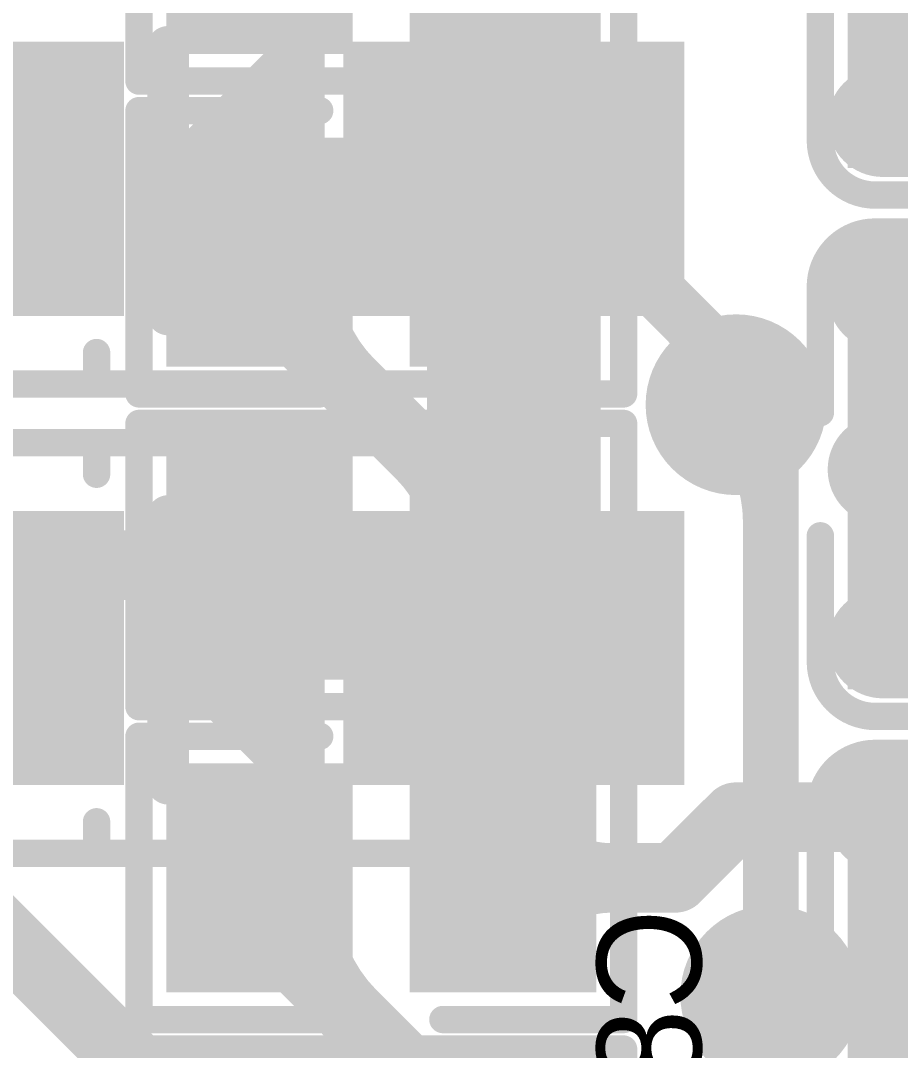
# Model space of a CAD drawing. Header units: millimetres. Extents: x 3.32 to 12.49, y 5.66 to 10.73.
# Drawn here: x 4.3763 to 4.6293, y 7.6129 to 7.9092 of the extents above; entities that cross this region are included whole.
import ezdxf

# ---------------------------------------------------------------- set-up
doc = ezdxf.new("R2010")
doc.units = ezdxf.units.MM
doc.header["$MEASUREMENT"] = 0
for name, color, linetype in [('BottomLayer', 5, 'Continuous'), ('BottomOverlay', 54, 'Continuous'), ('BottomPaste', 16, 'Continuous'), ('BottomSolder', 6, 'Continuous'), ('InternalPlane1', 76, 'Continuous'), ('InternalPlane2', 16, 'Continuous'), ('MultiLayer', 9, 'Continuous'), ('TopLayer', 1, 'Continuous'), ('TopOverlay', 2, 'Continuous'), ('TopPaste', 8, 'Continuous'), ('TopSolder', 216, 'Continuous'), ('ViaHoleLayer', 16, 'Continuous')]:
    doc.layers.add(name, color=color, linetype=linetype)

# ---------------------------------------------------------------- blocks, each defined once
blk = doc.blocks.new('SOIC_16_150____158')
at = {"layer": 'TopLayer', "const_width": 0.02362}
for points in [[(-0.075, -0.12598), (-0.075, -0.07874)], [(-0.025, -0.12598), (-0.025, -0.07874)], [(0.025, -0.12598), (0.025, -0.07874)], [(0.075, -0.12598), (0.075, -0.07874)], [(0.125, -0.12598), (0.125, -0.07874)], [(0.175, -0.12598), (0.175, -0.07874)]]:
    blk.add_lwpolyline(points, dxfattribs=at)
at = {"layer": 'TopLayer', "const_width": 0.01181}
for points in [[(-0.08091, -0.12598, 1), (-0.06909, -0.12598, 1)], [(-0.03091, -0.12598, 1), (-0.01909, -0.12598, 1)], [(0.01909, -0.12598, 1), (0.03091, -0.12598, 1)], [(0.06909, -0.12598, 1), (0.08091, -0.12598, 1)], [(0.11909, -0.12598, 1), (0.13091, -0.12598, 1)], [(0.16909, -0.12598, 1), (0.18091, -0.12598, 1)]]:
    blk.add_lwpolyline(points, format="xyb", close=True, dxfattribs=at)
at = {"layer": 'TopPaste', "const_width": 0.02362}
for points in [[(-0.075, -0.12598), (-0.075, -0.07874)], [(-0.025, -0.12598), (-0.025, -0.07874)], [(0.025, -0.12598), (0.025, -0.07874)], [(0.075, -0.12598), (0.075, -0.07874)], [(0.125, -0.12598), (0.125, -0.07874)], [(0.175, -0.12598), (0.175, -0.07874)]]:
    blk.add_lwpolyline(points, dxfattribs=at)
at = {"layer": 'TopPaste', "const_width": 0.01181}
for points in [[(-0.08091, -0.12598, 1), (-0.06909, -0.12598, 1)], [(-0.03091, -0.12598, 1), (-0.01909, -0.12598, 1)], [(0.01909, -0.12598, 1), (0.03091, -0.12598, 1)], [(0.06909, -0.12598, 1), (0.08091, -0.12598, 1)], [(0.11909, -0.12598, 1), (0.13091, -0.12598, 1)], [(0.16909, -0.12598, 1), (0.18091, -0.12598, 1)]]:
    blk.add_lwpolyline(points, format="xyb", close=True, dxfattribs=at)
at = {"layer": 'TopSolder', "const_width": 0.03162}
for points in [[(-0.075, -0.12598), (-0.075, -0.07874)], [(-0.025, -0.12598), (-0.025, -0.07874)], [(0.025, -0.12598), (0.025, -0.07874)], [(0.075, -0.12598), (0.075, -0.07874)], [(0.125, -0.12598), (0.125, -0.07874)], [(0.175, -0.12598), (0.175, -0.07874)]]:
    blk.add_lwpolyline(points, dxfattribs=at)
at = {"layer": 'TopSolder', "const_width": 0.01581}
for points in [[(-0.08291, -0.12598, 1), (-0.06709, -0.12598, 1)], [(-0.03291, -0.12598, 1), (-0.01709, -0.12598, 1)], [(0.01709, -0.12598, 1), (0.03291, -0.12598, 1)], [(0.06709, -0.12598, 1), (0.08291, -0.12598, 1)], [(0.11709, -0.12598, 1), (0.13291, -0.12598, 1)], [(0.16709, -0.12598, 1), (0.18291, -0.12598, 1)]]:
    blk.add_lwpolyline(points, format="xyb", close=True, dxfattribs=at)
blk = doc.blocks.new('0805_R_179')
at = {"layer": 'TopLayer'}
for points in [[(-0.05787, -0.02894), (-0.0122, -0.02894), (-0.05787, 0.02894), (-0.0122, 0.02894)], [(0.0122, -0.02894), (0.05787, -0.02894), (0.0122, 0.02894), (0.05787, 0.02894)]]:
    blk.add_solid(points, dxfattribs=at)
at = {"layer": 'TopOverlay', "const_width": 0.00787}
for points in [[(-0.06968, -0.04075), (-0.06968, 0.04075)], [(-0.06968, 0.04075), (-0.01772, 0.04075)], [(0.01772, 0.04075), (0.06968, 0.04075)], [(0.06968, -0.04075), (0.06968, 0.04075)], [(-0.06968, -0.04075), (-0.01772, -0.04075)], [(0.01772, -0.04075), (0.06968, -0.04075)]]:
    blk.add_lwpolyline(points, dxfattribs=at)
at = {"layer": 'TopOverlay', "const_width": 0.00394}
for points in [[(-0.07165, 0.04075, 1), (-0.06772, 0.04075, 1)], [(-0.07165, 0.04075, 1), (-0.06772, 0.04075, 1)], [(-0.01969, 0.04075, 1), (-0.01575, 0.04075, 1)], [(0.01575, 0.04075, 1), (0.01969, 0.04075, 1)], [(0.06772, 0.04075, 1), (0.07165, 0.04075, 1)], [(0.06772, 0.04075, 1), (0.07165, 0.04075, 1)], [(-0.07165, -0.04075, 1), (-0.06772, -0.04075, 1)], [(-0.07165, -0.04075, 1), (-0.06772, -0.04075, 1)], [(-0.01969, -0.04075, 1), (-0.01575, -0.04075, 1)], [(0.01575, -0.04075, 1), (0.01969, -0.04075, 1)], [(0.06772, -0.04075, 1), (0.07165, -0.04075, 1)], [(0.06772, -0.04075, 1), (0.07165, -0.04075, 1)]]:
    blk.add_lwpolyline(points, format="xyb", close=True, dxfattribs=at)
at = {"layer": 'TopPaste'}
for points in [[(-0.05787, -0.02894), (-0.0122, -0.02894), (-0.05787, 0.02894), (-0.0122, 0.02894)], [(0.0122, -0.02894), (0.05787, -0.02894), (0.0122, 0.02894), (0.05787, 0.02894)]]:
    blk.add_solid(points, dxfattribs=at)
at = {"layer": 'TopSolder'}
for points in [[(-0.06187, -0.03294), (-0.0082, -0.03294), (-0.06187, 0.03294), (-0.0082, 0.03294)], [(0.0082, -0.03294), (0.06187, -0.03294), (0.0082, 0.03294), (0.06187, 0.03294)]]:
    blk.add_solid(points, dxfattribs=at)
blk = doc.blocks.new('0805_R_182')
at = {"layer": 'TopLayer'}
for points in [[(-0.05787, -0.02894), (-0.0122, -0.02894), (-0.05787, 0.02894), (-0.0122, 0.02894)], [(0.0122, -0.02894), (0.05787, -0.02894), (0.0122, 0.02894), (0.05787, 0.02894)]]:
    blk.add_solid(points, dxfattribs=at)
at = {"layer": 'TopOverlay', "const_width": 0.00787}
for points in [[(-0.06968, -0.04075), (-0.06968, 0.04075)], [(-0.06968, 0.04075), (-0.01772, 0.04075)], [(0.01772, 0.04075), (0.06968, 0.04075)], [(0.06968, -0.04075), (0.06968, 0.04075)], [(-0.06968, -0.04075), (-0.01772, -0.04075)], [(0.01772, -0.04075), (0.06968, -0.04075)]]:
    blk.add_lwpolyline(points, dxfattribs=at)
at = {"layer": 'TopOverlay', "const_width": 0.00394}
for points in [[(-0.07165, 0.04075, 1), (-0.06772, 0.04075, 1)], [(-0.07165, 0.04075, 1), (-0.06772, 0.04075, 1)], [(-0.01969, 0.04075, 1), (-0.01575, 0.04075, 1)], [(0.01575, 0.04075, 1), (0.01969, 0.04075, 1)], [(0.06772, 0.04075, 1), (0.07165, 0.04075, 1)], [(0.06772, 0.04075, 1), (0.07165, 0.04075, 1)], [(-0.07165, -0.04075, 1), (-0.06772, -0.04075, 1)], [(-0.07165, -0.04075, 1), (-0.06772, -0.04075, 1)], [(-0.01969, -0.04075, 1), (-0.01575, -0.04075, 1)], [(0.01575, -0.04075, 1), (0.01969, -0.04075, 1)], [(0.06772, -0.04075, 1), (0.07165, -0.04075, 1)], [(0.06772, -0.04075, 1), (0.07165, -0.04075, 1)]]:
    blk.add_lwpolyline(points, format="xyb", close=True, dxfattribs=at)
at = {"layer": 'TopPaste'}
for points in [[(-0.05787, -0.02894), (-0.0122, -0.02894), (-0.05787, 0.02894), (-0.0122, 0.02894)], [(0.0122, -0.02894), (0.05787, -0.02894), (0.0122, 0.02894), (0.05787, 0.02894)]]:
    blk.add_solid(points, dxfattribs=at)
at = {"layer": 'TopSolder'}
for points in [[(-0.06187, -0.03294), (-0.0082, -0.03294), (-0.06187, 0.03294), (-0.0082, 0.03294)], [(0.0082, -0.03294), (0.06187, -0.03294), (0.0082, 0.03294), (0.06187, 0.03294)]]:
    blk.add_solid(points, dxfattribs=at)
blk = doc.blocks.new('0805_L_189')
at = {"layer": 'TopLayer'}
for points in [[(-0.05787, -0.02894), (-0.0122, -0.02894), (-0.05787, 0.02894), (-0.0122, 0.02894)], [(0.0122, -0.02894), (0.05787, -0.02894), (0.0122, 0.02894), (0.05787, 0.02894)]]:
    blk.add_solid(points, dxfattribs=at)
at = {"layer": 'TopOverlay', "const_width": 0.00787}
for points in [[(0.06968, 0.04075), (-0.06968, 0.04075)], [(-0.06968, 0.04075), (-0.06968, -0.04075)], [(0.06968, 0.04075), (0.06968, -0.04075)], [(0.06968, -0.04075), (-0.06968, -0.04075)]]:
    blk.add_lwpolyline(points, dxfattribs=at)
at = {"layer": 'TopOverlay', "const_width": 0.00394}
for points in [[(-0.07165, 0.04075, 1), (-0.06772, 0.04075, 1)], [(-0.07165, 0.04075, 1), (-0.06772, 0.04075, 1)], [(0.06772, 0.04075, 1), (0.07165, 0.04075, 1)], [(0.06772, 0.04075, 1), (0.07165, 0.04075, 1)], [(-0.07165, -0.04075, 1), (-0.06772, -0.04075, 1)], [(-0.07165, -0.04075, 1), (-0.06772, -0.04075, 1)], [(0.06772, -0.04075, 1), (0.07165, -0.04075, 1)], [(0.06772, -0.04075, 1), (0.07165, -0.04075, 1)]]:
    blk.add_lwpolyline(points, format="xyb", close=True, dxfattribs=at)
at = {"layer": 'TopPaste'}
for points in [[(-0.05787, -0.02894), (-0.0122, -0.02894), (-0.05787, 0.02894), (-0.0122, 0.02894)], [(0.0122, -0.02894), (0.05787, -0.02894), (0.0122, 0.02894), (0.05787, 0.02894)]]:
    blk.add_solid(points, dxfattribs=at)
at = {"layer": 'TopSolder'}
for points in [[(-0.06187, -0.03294), (-0.0082, -0.03294), (-0.06187, 0.03294), (-0.0082, 0.03294)], [(0.0082, -0.03294), (0.06187, -0.03294), (0.0082, 0.03294), (0.06187, 0.03294)]]:
    blk.add_solid(points, dxfattribs=at)
blk = doc.blocks.new('0805_L_190')
at = {"layer": 'TopLayer'}
for points in [[(-0.05787, -0.02894), (-0.0122, -0.02894), (-0.05787, 0.02894), (-0.0122, 0.02894)], [(0.0122, -0.02894), (0.05787, -0.02894), (0.0122, 0.02894), (0.05787, 0.02894)]]:
    blk.add_solid(points, dxfattribs=at)
at = {"layer": 'TopOverlay', "const_width": 0.00787}
for points in [[(0.06968, 0.04075), (-0.06968, 0.04075)], [(-0.06968, 0.04075), (-0.06968, -0.04075)], [(0.06968, 0.04075), (0.06968, -0.04075)], [(0.06968, -0.04075), (-0.06968, -0.04075)]]:
    blk.add_lwpolyline(points, dxfattribs=at)
at = {"layer": 'TopOverlay', "const_width": 0.00394}
for points in [[(-0.07165, 0.04075, 1), (-0.06772, 0.04075, 1)], [(-0.07165, 0.04075, 1), (-0.06772, 0.04075, 1)], [(0.06772, 0.04075, 1), (0.07165, 0.04075, 1)], [(0.06772, 0.04075, 1), (0.07165, 0.04075, 1)], [(-0.07165, -0.04075, 1), (-0.06772, -0.04075, 1)], [(-0.07165, -0.04075, 1), (-0.06772, -0.04075, 1)], [(0.06772, -0.04075, 1), (0.07165, -0.04075, 1)], [(0.06772, -0.04075, 1), (0.07165, -0.04075, 1)]]:
    blk.add_lwpolyline(points, format="xyb", close=True, dxfattribs=at)
at = {"layer": 'TopPaste'}
for points in [[(-0.05787, -0.02894), (-0.0122, -0.02894), (-0.05787, 0.02894), (-0.0122, 0.02894)], [(0.0122, -0.02894), (0.05787, -0.02894), (0.0122, 0.02894), (0.05787, 0.02894)]]:
    blk.add_solid(points, dxfattribs=at)
at = {"layer": 'TopSolder'}
for points in [[(-0.06187, -0.03294), (-0.0082, -0.03294), (-0.06187, 0.03294), (-0.0082, 0.03294)], [(0.0082, -0.03294), (0.06187, -0.03294), (0.0082, 0.03294), (0.06187, 0.03294)]]:
    blk.add_solid(points, dxfattribs=at)
blk = doc.blocks.new('0805_L_191')
at = {"layer": 'TopLayer'}
for points in [[(-0.05787, -0.02894), (-0.0122, -0.02894), (-0.05787, 0.02894), (-0.0122, 0.02894)], [(0.0122, -0.02894), (0.05787, -0.02894), (0.0122, 0.02894), (0.05787, 0.02894)]]:
    blk.add_solid(points, dxfattribs=at)
at = {"layer": 'TopOverlay', "const_width": 0.00787}
for points in [[(0.06968, 0.04075), (-0.06968, 0.04075)], [(-0.06968, 0.04075), (-0.06968, -0.04075)], [(0.06968, 0.04075), (0.06968, -0.04075)], [(0.06968, -0.04075), (-0.06968, -0.04075)]]:
    blk.add_lwpolyline(points, dxfattribs=at)
at = {"layer": 'TopOverlay', "const_width": 0.00394}
for points in [[(-0.07165, 0.04075, 1), (-0.06772, 0.04075, 1)], [(-0.07165, 0.04075, 1), (-0.06772, 0.04075, 1)], [(0.06772, 0.04075, 1), (0.07165, 0.04075, 1)], [(0.06772, 0.04075, 1), (0.07165, 0.04075, 1)], [(-0.07165, -0.04075, 1), (-0.06772, -0.04075, 1)], [(-0.07165, -0.04075, 1), (-0.06772, -0.04075, 1)], [(0.06772, -0.04075, 1), (0.07165, -0.04075, 1)], [(0.06772, -0.04075, 1), (0.07165, -0.04075, 1)]]:
    blk.add_lwpolyline(points, format="xyb", close=True, dxfattribs=at)
at = {"layer": 'TopPaste'}
for points in [[(-0.05787, -0.02894), (-0.0122, -0.02894), (-0.05787, 0.02894), (-0.0122, 0.02894)], [(0.0122, -0.02894), (0.05787, -0.02894), (0.0122, 0.02894), (0.05787, 0.02894)]]:
    blk.add_solid(points, dxfattribs=at)
at = {"layer": 'TopSolder'}
for points in [[(-0.06187, -0.03294), (-0.0082, -0.03294), (-0.06187, 0.03294), (-0.0082, 0.03294)], [(0.0082, -0.03294), (0.06187, -0.03294), (0.0082, 0.03294), (0.06187, 0.03294)]]:
    blk.add_solid(points, dxfattribs=at)
blk = doc.blocks.new('SMA_B_198')
at = {"layer": 'BottomLayer'}
for points in [[(-0.1161, 0.03543), (-0.2061, 0.03543), (-0.1161, -0.03543), (-0.2061, -0.03543)], [(0.045, 0.03543), (-0.045, 0.03543), (0.045, -0.03543), (-0.045, -0.03543)]]:
    blk.add_solid(points, dxfattribs=at)
at = {"layer": 'BottomOverlay'}
for points, const_width in [([(-0.1711, 0.05905), (0.01, 0.05905)], 0.00787), ([(-0.12, 0.05), (-0.12, 0.05905)], 0.00787), ([(0.01, 0.05), (0.01, 0.05905)], 0.00787), ([(-0.09944, -0.00004), (-0.06044, 0.03896)], 0.012), ([(-0.06044, -0.03904), (-0.06044, 0.03896)], 0.012), ([(-0.09944, -0.03904), (-0.09944, 0.03796)], 0.012), ([(-0.06548, -0.027), (-0.06548, 0.028)], 0.012), ([(-0.07048, 0.018), (-0.07048, 0.024)], 0.012), ([(-0.07448, -0.02), (-0.07448, 0.019)], 0.012), ([(-0.07048, -0.023), (-0.07048, 0.018)], 0.012), ([(-0.07948, -0.015), (-0.07948, 0.017)], 0.012), ([(-0.08686, -0.00762), (-0.08686, 0.01254)], 0.012), ([(-0.08248, -0.011), (-0.08248, 0.01)], 0.012), ([(-0.08948, -0.005), (-0.08948, 0.005)], 0.012), ([(-0.10548, 0), (-0.05448, 0)], 0.012), ([(-0.09944, -0.00004), (-0.06044, -0.03904)], 0.012), ([(-0.12, -0.05906), (-0.12, -0.05)], 0.00787), ([(0.01, -0.05906), (0.01, -0.05)], 0.00787), ([(-0.1711, -0.05906), (0.01, -0.05906)], 0.00787)]:
    blk.add_lwpolyline(points, dxfattribs=dict(at, const_width=const_width))
for points, const_width in [([(-0.12197, 0.05905, 1), (-0.11803, 0.05905, 1)], 0.00394), ([(0.00803, 0.05905, 1), (0.01197, 0.05905, 1)], 0.00394), ([(0.00803, 0.05905, 1), (0.01197, 0.05905, 1)], 0.00394), ([(-0.12197, 0.05, 1), (-0.11803, 0.05, 1)], 0.00394), ([(0.00803, 0.05, 1), (0.01197, 0.05, 1)], 0.00394), ([(-0.06344, 0.03896, 1), (-0.05744, 0.03896, 1)], 0.006), ([(-0.06344, 0.03896, 1), (-0.05744, 0.03896, 1)], 0.006), ([(-0.10244, 0.03796, 1), (-0.09644, 0.03796, 1)], 0.006), ([(-0.06848, 0.028, 1), (-0.06248, 0.028, 1)], 0.006), ([(-0.07348, 0.024, 1), (-0.06748, 0.024, 1)], 0.006), ([(-0.07748, 0.019, 1), (-0.07148, 0.019, 1)], 0.006), ([(-0.07348, 0.018, 1), (-0.06748, 0.018, 1)], 0.006), ([(-0.07348, 0.018, 1), (-0.06748, 0.018, 1)], 0.006), ([(-0.08248, 0.017, 1), (-0.07648, 0.017, 1)], 0.006), ([(-0.08986, 0.01254, 1), (-0.08386, 0.01254, 1)], 0.006), ([(-0.08548, 0.01, 1), (-0.07948, 0.01, 1)], 0.006), ([(-0.09248, 0.005, 1), (-0.08648, 0.005, 1)], 0.006), ([(-0.10848, 0, 1), (-0.10248, 0, 1)], 0.006), ([(-0.10244, -0.00004, 1), (-0.09644, -0.00004, 1)], 0.006), ([(-0.10244, -0.00004, 1), (-0.09644, -0.00004, 1)], 0.006), ([(-0.05748, 0, 1), (-0.05148, 0, 1)], 0.006), ([(-0.09248, -0.005, 1), (-0.08648, -0.005, 1)], 0.006), ([(-0.08986, -0.00762, 1), (-0.08386, -0.00762, 1)], 0.006), ([(-0.08548, -0.011, 1), (-0.07948, -0.011, 1)], 0.006), ([(-0.08248, -0.015, 1), (-0.07648, -0.015, 1)], 0.006), ([(-0.07748, -0.02, 1), (-0.07148, -0.02, 1)], 0.006), ([(-0.07348, -0.023, 1), (-0.06748, -0.023, 1)], 0.006), ([(-0.06848, -0.027, 1), (-0.06248, -0.027, 1)], 0.006), ([(-0.10244, -0.03904, 1), (-0.09644, -0.03904, 1)], 0.006), ([(-0.06344, -0.03904, 1), (-0.05744, -0.03904, 1)], 0.006), ([(-0.06344, -0.03904, 1), (-0.05744, -0.03904, 1)], 0.006), ([(-0.12197, -0.05, 1), (-0.11803, -0.05, 1)], 0.00394), ([(0.00803, -0.05, 1), (0.01197, -0.05, 1)], 0.00394), ([(-0.12197, -0.05906, 1), (-0.11803, -0.05906, 1)], 0.00394), ([(0.00803, -0.05906, 1), (0.01197, -0.05906, 1)], 0.00394), ([(0.00803, -0.05906, 1), (0.01197, -0.05906, 1)], 0.00394)]:
    blk.add_lwpolyline(points, format="xyb", close=True, dxfattribs=dict(at, const_width=const_width))
at = {"layer": 'BottomPaste'}
for points in [[(-0.1161, 0.03543), (-0.2061, 0.03543), (-0.1161, -0.03543), (-0.2061, -0.03543)], [(0.045, 0.03543), (-0.045, 0.03543), (0.045, -0.03543), (-0.045, -0.03543)]]:
    blk.add_solid(points, dxfattribs=at)
at = {"layer": 'BottomSolder'}
for points in [[(-0.1121, 0.03943), (-0.2101, 0.03943), (-0.1121, -0.03943), (-0.2101, -0.03943)], [(0.049, 0.03943), (-0.049, 0.03943), (0.049, -0.03943), (-0.049, -0.03943)]]:
    blk.add_solid(points, dxfattribs=at)
blk = doc.blocks.new('SMA_B_200')
at = {"layer": 'BottomLayer'}
for points in [[(-0.1161, 0.03543), (-0.2061, 0.03543), (-0.1161, -0.03543), (-0.2061, -0.03543)], [(0.045, 0.03543), (-0.045, 0.03543), (0.045, -0.03543), (-0.045, -0.03543)]]:
    blk.add_solid(points, dxfattribs=at)
at = {"layer": 'BottomOverlay'}
for points, const_width in [([(-0.09944, -0.00004), (-0.06044, 0.03896)], 0.012), ([(-0.06044, -0.03904), (-0.06044, 0.03896)], 0.012), ([(-0.09944, -0.03904), (-0.09944, 0.03796)], 0.012), ([(-0.06548, -0.027), (-0.06548, 0.028)], 0.012), ([(-0.07048, 0.018), (-0.07048, 0.024)], 0.012), ([(-0.07448, -0.02), (-0.07448, 0.019)], 0.012), ([(-0.07048, -0.023), (-0.07048, 0.018)], 0.012), ([(-0.07948, -0.015), (-0.07948, 0.017)], 0.012), ([(-0.08686, -0.00762), (-0.08686, 0.01254)], 0.012), ([(-0.08248, -0.011), (-0.08248, 0.01)], 0.012), ([(-0.08948, -0.005), (-0.08948, 0.005)], 0.012), ([(-0.10548, 0), (-0.05448, 0)], 0.012), ([(-0.09944, -0.00004), (-0.06044, -0.03904)], 0.012), ([(-0.12, -0.05906), (-0.12, -0.05)], 0.00787), ([(0.01, -0.05906), (0.01, -0.05)], 0.00787), ([(-0.1711, -0.05906), (0.01, -0.05906)], 0.00787)]:
    blk.add_lwpolyline(points, dxfattribs=dict(at, const_width=const_width))
for points, const_width in [([(-0.06344, 0.03896, 1), (-0.05744, 0.03896, 1)], 0.006), ([(-0.06344, 0.03896, 1), (-0.05744, 0.03896, 1)], 0.006), ([(-0.10244, 0.03796, 1), (-0.09644, 0.03796, 1)], 0.006), ([(-0.06848, 0.028, 1), (-0.06248, 0.028, 1)], 0.006), ([(-0.07348, 0.024, 1), (-0.06748, 0.024, 1)], 0.006), ([(-0.07748, 0.019, 1), (-0.07148, 0.019, 1)], 0.006), ([(-0.07348, 0.018, 1), (-0.06748, 0.018, 1)], 0.006), ([(-0.07348, 0.018, 1), (-0.06748, 0.018, 1)], 0.006), ([(-0.08248, 0.017, 1), (-0.07648, 0.017, 1)], 0.006), ([(-0.08986, 0.01254, 1), (-0.08386, 0.01254, 1)], 0.006), ([(-0.08548, 0.01, 1), (-0.07948, 0.01, 1)], 0.006), ([(-0.09248, 0.005, 1), (-0.08648, 0.005, 1)], 0.006), ([(-0.10848, 0, 1), (-0.10248, 0, 1)], 0.006), ([(-0.10244, -0.00004, 1), (-0.09644, -0.00004, 1)], 0.006), ([(-0.10244, -0.00004, 1), (-0.09644, -0.00004, 1)], 0.006), ([(-0.05748, 0, 1), (-0.05148, 0, 1)], 0.006), ([(-0.09248, -0.005, 1), (-0.08648, -0.005, 1)], 0.006), ([(-0.08986, -0.00762, 1), (-0.08386, -0.00762, 1)], 0.006), ([(-0.08548, -0.011, 1), (-0.07948, -0.011, 1)], 0.006), ([(-0.08248, -0.015, 1), (-0.07648, -0.015, 1)], 0.006), ([(-0.07748, -0.02, 1), (-0.07148, -0.02, 1)], 0.006), ([(-0.07348, -0.023, 1), (-0.06748, -0.023, 1)], 0.006), ([(-0.06848, -0.027, 1), (-0.06248, -0.027, 1)], 0.006), ([(-0.10244, -0.03904, 1), (-0.09644, -0.03904, 1)], 0.006), ([(-0.06344, -0.03904, 1), (-0.05744, -0.03904, 1)], 0.006), ([(-0.06344, -0.03904, 1), (-0.05744, -0.03904, 1)], 0.006), ([(-0.12197, -0.05, 1), (-0.11803, -0.05, 1)], 0.00394), ([(0.00803, -0.05, 1), (0.01197, -0.05, 1)], 0.00394), ([(-0.12197, -0.05906, 1), (-0.11803, -0.05906, 1)], 0.00394), ([(0.00803, -0.05906, 1), (0.01197, -0.05906, 1)], 0.00394), ([(0.00803, -0.05906, 1), (0.01197, -0.05906, 1)], 0.00394)]:
    blk.add_lwpolyline(points, format="xyb", close=True, dxfattribs=dict(at, const_width=const_width))
at = {"layer": 'BottomPaste'}
for points in [[(-0.1161, 0.03543), (-0.2061, 0.03543), (-0.1161, -0.03543), (-0.2061, -0.03543)], [(0.045, 0.03543), (-0.045, 0.03543), (0.045, -0.03543), (-0.045, -0.03543)]]:
    blk.add_solid(points, dxfattribs=at)
at = {"layer": 'BottomSolder'}
for points in [[(-0.1121, 0.03943), (-0.2101, 0.03943), (-0.1121, -0.03943), (-0.2101, -0.03943)], [(0.049, 0.03943), (-0.049, 0.03943), (0.049, -0.03943), (-0.049, -0.03943)]]:
    blk.add_solid(points, dxfattribs=at)
blk = doc.blocks.new('0805_C_B_224')
at = {"layer": 'BottomLayer'}
for points in [[(-0.05787, -0.02894), (-0.0122, -0.02894), (-0.05787, 0.02894), (-0.0122, 0.02894)], [(0.0122, -0.02894), (0.05787, -0.02894), (0.0122, 0.02894), (0.05787, 0.02894)]]:
    blk.add_solid(points, dxfattribs=at)
at = {"layer": 'BottomOverlay', "const_width": 0.00787}
for points in [[(-0.06969, 0.025, -0.414213), (-0.05394, 0.04075)], [(0.05394, 0.04075, -0.414214), (0.06968, 0.025)], [(-0.05394, -0.04075, -0.414214), (-0.06969, -0.025)], [(0.06969, -0.025, -0.414213), (0.05394, -0.04075)]]:
    blk.add_lwpolyline(points, format="xyb", dxfattribs=at)
at = {"layer": 'BottomOverlay', "const_width": 0.00394}
for points in [[(-0.05591, 0.04075, 1), (-0.05197, 0.04075, 1)], [(-0.05591, 0.04075, 1), (-0.05197, 0.04075, 1)], [(-0.01969, 0.04075, 1), (-0.01575, 0.04075, 1)], [(0.01575, 0.04075, 1), (0.01969, 0.04075, 1)], [(0.05197, 0.04075, 1), (0.05591, 0.04075, 1)], [(0.05197, 0.04075, 1), (0.05591, 0.04075, 1)], [(-0.07165, 0.025, 1), (-0.06772, 0.025, 1)], [(-0.07165, 0.025, 1), (-0.06772, 0.025, 1)], [(0.06772, 0.025, 1), (0.07165, 0.025, 1)], [(0.06772, 0.025, 1), (0.07165, 0.025, 1)], [(-0.07165, -0.025, 1), (-0.06772, -0.025, 1)], [(-0.07165, -0.025, 1), (-0.06772, -0.025, 1)], [(0.06772, -0.025, 1), (0.07165, -0.025, 1)], [(0.06772, -0.025, 1), (0.07165, -0.025, 1)], [(-0.05591, -0.04075, 1), (-0.05197, -0.04075, 1)], [(-0.05591, -0.04075, 1), (-0.05197, -0.04075, 1)], [(-0.01969, -0.04075, 1), (-0.01575, -0.04075, 1)], [(0.01575, -0.04075, 1), (0.01969, -0.04075, 1)], [(0.05197, -0.04075, 1), (0.05591, -0.04075, 1)], [(0.05197, -0.04075, 1), (0.05591, -0.04075, 1)]]:
    blk.add_lwpolyline(points, format="xyb", close=True, dxfattribs=at)
at = {"layer": 'BottomOverlay', "const_width": 0.00787}
for points in [[(-0.05394, 0.04075), (-0.01772, 0.04075)], [(0.01772, 0.04075), (0.05394, 0.04075)], [(-0.06969, 0.025), (-0.06969, -0.025)], [(0.06968, 0.025), (0.06968, -0.025)], [(-0.05394, -0.04075), (-0.01772, -0.04075)], [(0.01772, -0.04075), (0.05394, -0.04075)]]:
    blk.add_lwpolyline(points, dxfattribs=at)
at = {"layer": 'BottomPaste'}
for points in [[(-0.05787, -0.02894), (-0.0122, -0.02894), (-0.05787, 0.02894), (-0.0122, 0.02894)], [(0.0122, -0.02894), (0.05787, -0.02894), (0.0122, 0.02894), (0.05787, 0.02894)]]:
    blk.add_solid(points, dxfattribs=at)
at = {"layer": 'BottomSolder'}
for points in [[(-0.06187, -0.03294), (-0.0082, -0.03294), (-0.06187, 0.03294), (-0.0082, 0.03294)], [(0.0082, -0.03294), (0.06187, -0.03294), (0.0082, 0.03294), (0.06187, 0.03294)]]:
    blk.add_solid(points, dxfattribs=at)
blk = doc.blocks.new('0805_C_B_230')
at = {"layer": 'BottomLayer'}
for points in [[(-0.05787, -0.02894), (-0.0122, -0.02894), (-0.05787, 0.02894), (-0.0122, 0.02894)], [(0.0122, -0.02894), (0.05787, -0.02894), (0.0122, 0.02894), (0.05787, 0.02894)]]:
    blk.add_solid(points, dxfattribs=at)
at = {"layer": 'BottomOverlay', "const_width": 0.00787}
for points in [[(-0.06969, 0.025, -0.414213), (-0.05394, 0.04075)], [(0.05394, 0.04075, -0.414214), (0.06968, 0.025)], [(-0.05394, -0.04075, -0.414214), (-0.06969, -0.025)], [(0.06969, -0.025, -0.414213), (0.05394, -0.04075)]]:
    blk.add_lwpolyline(points, format="xyb", dxfattribs=at)
at = {"layer": 'BottomOverlay', "const_width": 0.00394}
for points in [[(-0.05591, 0.04075, 1), (-0.05197, 0.04075, 1)], [(-0.05591, 0.04075, 1), (-0.05197, 0.04075, 1)], [(-0.01969, 0.04075, 1), (-0.01575, 0.04075, 1)], [(0.01575, 0.04075, 1), (0.01969, 0.04075, 1)], [(0.05197, 0.04075, 1), (0.05591, 0.04075, 1)], [(0.05197, 0.04075, 1), (0.05591, 0.04075, 1)], [(-0.07165, 0.025, 1), (-0.06772, 0.025, 1)], [(-0.07165, 0.025, 1), (-0.06772, 0.025, 1)], [(0.06772, 0.025, 1), (0.07165, 0.025, 1)], [(0.06772, 0.025, 1), (0.07165, 0.025, 1)], [(-0.07165, -0.025, 1), (-0.06772, -0.025, 1)], [(-0.07165, -0.025, 1), (-0.06772, -0.025, 1)], [(0.06772, -0.025, 1), (0.07165, -0.025, 1)], [(0.06772, -0.025, 1), (0.07165, -0.025, 1)], [(-0.05591, -0.04075, 1), (-0.05197, -0.04075, 1)], [(-0.05591, -0.04075, 1), (-0.05197, -0.04075, 1)], [(-0.01969, -0.04075, 1), (-0.01575, -0.04075, 1)], [(0.01575, -0.04075, 1), (0.01969, -0.04075, 1)], [(0.05197, -0.04075, 1), (0.05591, -0.04075, 1)], [(0.05197, -0.04075, 1), (0.05591, -0.04075, 1)]]:
    blk.add_lwpolyline(points, format="xyb", close=True, dxfattribs=at)
at = {"layer": 'BottomOverlay', "const_width": 0.00787}
for points in [[(-0.05394, 0.04075), (-0.01772, 0.04075)], [(0.01772, 0.04075), (0.05394, 0.04075)], [(-0.06969, 0.025), (-0.06969, -0.025)], [(0.06968, 0.025), (0.06968, -0.025)], [(-0.05394, -0.04075), (-0.01772, -0.04075)], [(0.01772, -0.04075), (0.05394, -0.04075)]]:
    blk.add_lwpolyline(points, dxfattribs=at)
at = {"layer": 'BottomPaste'}
for points in [[(-0.05787, -0.02894), (-0.0122, -0.02894), (-0.05787, 0.02894), (-0.0122, 0.02894)], [(0.0122, -0.02894), (0.05787, -0.02894), (0.0122, 0.02894), (0.05787, 0.02894)]]:
    blk.add_solid(points, dxfattribs=at)
at = {"layer": 'BottomSolder'}
for points in [[(-0.06187, -0.03294), (-0.0082, -0.03294), (-0.06187, 0.03294), (-0.0082, 0.03294)], [(0.0082, -0.03294), (0.06187, -0.03294), (0.0082, 0.03294), (0.06187, 0.03294)]]:
    blk.add_solid(points, dxfattribs=at)
blk = doc.blocks.new('0805_C_B_232')
at = {"layer": 'BottomLayer'}
for points in [[(-0.05787, -0.02894), (-0.0122, -0.02894), (-0.05787, 0.02894), (-0.0122, 0.02894)], [(0.0122, -0.02894), (0.05787, -0.02894), (0.0122, 0.02894), (0.05787, 0.02894)]]:
    blk.add_solid(points, dxfattribs=at)
at = {"layer": 'BottomOverlay', "const_width": 0.00787}
for points in [[(-0.06969, 0.025, -0.414213), (-0.05394, 0.04075)], [(0.05394, 0.04075, -0.414214), (0.06968, 0.025)], [(-0.05394, -0.04075, -0.414214), (-0.06969, -0.025)], [(0.06969, -0.025, -0.414213), (0.05394, -0.04075)]]:
    blk.add_lwpolyline(points, format="xyb", dxfattribs=at)
at = {"layer": 'BottomOverlay', "const_width": 0.00394}
for points in [[(-0.05591, 0.04075, 1), (-0.05197, 0.04075, 1)], [(-0.05591, 0.04075, 1), (-0.05197, 0.04075, 1)], [(-0.01969, 0.04075, 1), (-0.01575, 0.04075, 1)], [(0.01575, 0.04075, 1), (0.01969, 0.04075, 1)], [(0.05197, 0.04075, 1), (0.05591, 0.04075, 1)], [(0.05197, 0.04075, 1), (0.05591, 0.04075, 1)], [(-0.07165, 0.025, 1), (-0.06772, 0.025, 1)], [(-0.07165, 0.025, 1), (-0.06772, 0.025, 1)], [(0.06772, 0.025, 1), (0.07165, 0.025, 1)], [(0.06772, 0.025, 1), (0.07165, 0.025, 1)], [(-0.07165, -0.025, 1), (-0.06772, -0.025, 1)], [(-0.07165, -0.025, 1), (-0.06772, -0.025, 1)], [(0.06772, -0.025, 1), (0.07165, -0.025, 1)], [(0.06772, -0.025, 1), (0.07165, -0.025, 1)], [(-0.05591, -0.04075, 1), (-0.05197, -0.04075, 1)], [(-0.05591, -0.04075, 1), (-0.05197, -0.04075, 1)], [(-0.01969, -0.04075, 1), (-0.01575, -0.04075, 1)], [(0.01575, -0.04075, 1), (0.01969, -0.04075, 1)], [(0.05197, -0.04075, 1), (0.05591, -0.04075, 1)], [(0.05197, -0.04075, 1), (0.05591, -0.04075, 1)]]:
    blk.add_lwpolyline(points, format="xyb", close=True, dxfattribs=at)
at = {"layer": 'BottomOverlay', "const_width": 0.00787}
for points in [[(-0.01772, 0.04075), (-0.05394, 0.04075)], [(0.05394, 0.04075), (0.01772, 0.04075)], [(-0.06969, -0.025), (-0.06969, 0.025)], [(0.06968, -0.025), (0.06968, 0.025)], [(-0.01772, -0.04075), (-0.05394, -0.04075)], [(0.05394, -0.04075), (0.01772, -0.04075)]]:
    blk.add_lwpolyline(points, dxfattribs=at)
at = {"layer": 'BottomPaste'}
for points in [[(-0.05787, -0.02894), (-0.0122, -0.02894), (-0.05787, 0.02894), (-0.0122, 0.02894)], [(0.0122, -0.02894), (0.05787, -0.02894), (0.0122, 0.02894), (0.05787, 0.02894)]]:
    blk.add_solid(points, dxfattribs=at)
at = {"layer": 'BottomSolder'}
for points in [[(-0.06187, -0.03294), (-0.0082, -0.03294), (-0.06187, 0.03294), (-0.0082, 0.03294)], [(0.0082, -0.03294), (0.06187, -0.03294), (0.0082, 0.03294), (0.06187, 0.03294)]]:
    blk.add_solid(points, dxfattribs=at)

msp = doc.modelspace()

# ---------------------------------------------------------------- linework, layer by layer
at = {"layer": 'BottomLayer'}
for points, const_width in [([(4.51811, 7.86366), (4.51811, 7.99866)], 0.05), ([(4.51811, 7.72866), (4.51811, 7.86366)], 0.05), ([(4.58201, 7.79866), (4.59201, 7.78866)], 0.016), ([(4.59201, 7.62866), (4.59201, 7.78866)], 0.016)]:
    msp.add_lwpolyline(points, dxfattribs=dict(at, const_width=const_width))
for points, const_width in [([(4.50561, 7.86366, 1), (4.53061, 7.86366, 1)], 0.025), ([(4.50561, 7.86366, 1), (4.53061, 7.86366, 1)], 0.025), ([(4.57601, 7.79866, 1), (4.58801, 7.79866, 1)], 0.012), ([(4.57801, 7.79866, 1), (4.58601, 7.79866, 1)], 0.008), ([(4.57518, 7.79583, 1), (4.58318, 7.79583, 1)], 0.008), ([(4.58801, 7.78866, 1), (4.59601, 7.78866, 1)], 0.008), ([(4.58801, 7.78866, 1), (4.59601, 7.78866, 1)], 0.008), ([(4.58801, 7.76486, 1), (4.59601, 7.76486, 1)], 0.008), ([(4.50561, 7.72866, 1), (4.53061, 7.72866, 1)], 0.025), ([(4.58601, 7.62866, 1), (4.59801, 7.62866, 1)], 0.012), ([(4.58801, 7.62866, 1), (4.59601, 7.62866, 1)], 0.008)]:
    msp.add_lwpolyline(points, format="xyb", close=True, dxfattribs=dict(at, const_width=const_width))
at = {"layer": 'BottomLayer', "const_width": 0.016}
msp.add_lwpolyline([(4.57918, 7.79583, -0.198912), (4.59201, 7.76486)], format="xyb", dxfattribs=at)
at = {"layer": 'InternalPlane1', "const_width": 0.026}
for points in [[(4.56901, 7.79866, 1), (4.59501, 7.79866, 1)], [(4.57901, 7.62866, 1), (4.60501, 7.62866, 1)]]:
    msp.add_lwpolyline(points, format="xyb", close=True, dxfattribs=at)
at = {"layer": 'InternalPlane2', "const_width": 0.026}
for points in [[(4.56901, 7.79866, 1), (4.59501, 7.79866, 1)], [(4.57901, 7.62866, 1), (4.60501, 7.62866, 1)]]:
    msp.add_lwpolyline(points, format="xyb", close=True, dxfattribs=at)
at = {"layer": 'MultiLayer', "const_width": 0.012}
for points in [[(4.57601, 7.79866, 1), (4.58801, 7.79866, 1)], [(4.58601, 7.62866, 1), (4.59801, 7.62866, 1)]]:
    msp.add_lwpolyline(points, format="xyb", close=True, dxfattribs=at)
at = {"layer": 'TopLayer'}
for points, const_width in [([(4.27101, 7.85466), (4.37315, 7.75252)], 0.02), ([(4.44496, 7.83071), (4.44496, 7.84252)], 0.02), ([(4.51504, 7.84252), (4.54815, 7.84252)], 0.016), ([(4.54815, 7.84252), (4.58201, 7.80866)], 0.016), ([(4.44496, 7.83071), (4.51504, 7.76063)], 0.02), ([(4.58201, 7.79866), (4.58201, 7.80866)], 0.016), ([(4.51504, 7.75252), (4.51504, 7.76063)], 0.02), ([(4.37315, 7.75252), (4.44496, 7.75252)], 0.02), ([(4.27082, 7.74666), (4.44496, 7.57252)], 0.02), ([(4.56453, 7.66252), (4.58201, 7.68)], 0.02), ([(4.58201, 7.68), (4.6478, 7.68)], 0.02), ([(4.44496, 7.64975), (4.44496, 7.66252)], 0.02), ([(4.51504, 7.66252), (4.56453, 7.66252)], 0.02), ([(4.44496, 7.64975), (4.51504, 7.57967)], 0.02), ([(4.59201, 7.62866), (4.59335, 7.63)], 0.016), ([(4.59335, 7.63), (4.6478, 7.63)], 0.016)]:
    msp.add_lwpolyline(points, dxfattribs=dict(at, const_width=const_width))
for points, const_width in [([(4.54815, 7.84252, -0.213788), (4.52611, 7.85239)], 0.016), ([(4.52611, 7.83265, -0.213788), (4.54815, 7.84252)], 0.016), ([(4.47091, 7.80476, -0.198912), (4.4578, 7.83642)], 0.02), ([(4.56811, 7.82256, -0.198912), (4.57801, 7.79866)], 0.016), ([(4.49171, 7.78396, -0.198912), (4.5022, 7.75862)], 0.02), ([(4.51504, 7.77146, -0.198912), (4.49656, 7.77911)], 0.02), ([(4.43589, 7.7616, -0.198912), (4.41398, 7.75252)], 0.02), ([(4.41398, 7.75252, -0.198912), (4.43589, 7.74344)], 0.02), ([(4.54602, 7.66252, -0.198912), (4.52411, 7.6716)], 0.02), ([(4.52411, 7.65344, -0.198912), (4.54602, 7.66252)], 0.02), ([(4.47159, 7.62312, -0.198912), (4.4578, 7.65642)], 0.02), ([(4.59484, 7.62583, -0.198912), (4.6049, 7.63)], 0.016), ([(4.44496, 7.59146, -0.198912), (4.41263, 7.60485)], 0.02)]:
    msp.add_lwpolyline(points, format="xyb", dxfattribs=dict(at, const_width=const_width))
for points, const_width in [([(4.52211, 7.85239, 1), (4.53011, 7.85239, 1)], 0.008), ([(4.43996, 7.84252, 1), (4.44996, 7.84252, 1)], 0.01), ([(4.51104, 7.84252, 1), (4.51904, 7.84252, 1)], 0.008), ([(4.54415, 7.84252, 1), (4.55215, 7.84252, 1)], 0.008), ([(4.54415, 7.84252, 1), (4.55215, 7.84252, 1)], 0.008), ([(4.54415, 7.84252, 1), (4.55215, 7.84252, 1)], 0.008), ([(4.54415, 7.84252, 1), (4.55215, 7.84252, 1)], 0.008), ([(4.4528, 7.83642, 1), (4.4628, 7.83642, 1)], 0.01), ([(4.43996, 7.83071, 1), (4.44996, 7.83071, 1)], 0.01), ([(4.43996, 7.83071, 1), (4.44996, 7.83071, 1)], 0.01), ([(4.52211, 7.83265, 1), (4.53011, 7.83265, 1)], 0.008), ([(4.56411, 7.82256, 1), (4.57211, 7.82256, 1)], 0.008), ([(4.57801, 7.80866, 1), (4.58601, 7.80866, 1)], 0.008), ([(4.57801, 7.80866, 1), (4.58601, 7.80866, 1)], 0.008), ([(4.46591, 7.80476, 1), (4.47591, 7.80476, 1)], 0.01), ([(4.57601, 7.79866, 1), (4.58801, 7.79866, 1)], 0.012), ([(4.57401, 7.79866, 1), (4.58201, 7.79866, 1)], 0.008), ([(4.57801, 7.79866, 1), (4.58601, 7.79866, 1)], 0.008), ([(4.48671, 7.78396, 1), (4.49671, 7.78396, 1)], 0.01), ([(4.49156, 7.77911, 1), (4.50156, 7.77911, 1)], 0.01), ([(4.51004, 7.77146, 1), (4.52004, 7.77146, 1)], 0.01), ([(4.43089, 7.7616, 1), (4.44089, 7.7616, 1)], 0.01), ([(4.4972, 7.75862, 1), (4.5072, 7.75862, 1)], 0.01), ([(4.51004, 7.76063, 1), (4.52004, 7.76063, 1)], 0.01), ([(4.51004, 7.76063, 1), (4.52004, 7.76063, 1)], 0.01), ([(4.36815, 7.75252, 1), (4.37815, 7.75252, 1)], 0.01), ([(4.36815, 7.75252, 1), (4.37815, 7.75252, 1)], 0.01), ([(4.40898, 7.75252, 1), (4.41898, 7.75252, 1)], 0.01), ([(4.40898, 7.75252, 1), (4.41898, 7.75252, 1)], 0.01), ([(4.43996, 7.75252, 1), (4.44996, 7.75252, 1)], 0.01), ([(4.51004, 7.75252, 1), (4.52004, 7.75252, 1)], 0.01), ([(4.43089, 7.74344, 1), (4.44089, 7.74344, 1)], 0.01), ([(4.57701, 7.68, 1), (4.58701, 7.68, 1)], 0.01), ([(4.57701, 7.68, 1), (4.58701, 7.68, 1)], 0.01), ([(4.51911, 7.6716, 1), (4.52911, 7.6716, 1)], 0.01), ([(4.43996, 7.66252, 1), (4.44996, 7.66252, 1)], 0.01), ([(4.51004, 7.66252, 1), (4.52004, 7.66252, 1)], 0.01), ([(4.54102, 7.66252, 1), (4.55102, 7.66252, 1)], 0.01), ([(4.54102, 7.66252, 1), (4.55102, 7.66252, 1)], 0.01), ([(4.55953, 7.66252, 1), (4.56953, 7.66252, 1)], 0.01), ([(4.55953, 7.66252, 1), (4.56953, 7.66252, 1)], 0.01), ([(4.4528, 7.65642, 1), (4.4628, 7.65642, 1)], 0.01), ([(4.51911, 7.65344, 1), (4.52911, 7.65344, 1)], 0.01), ([(4.43996, 7.64975, 1), (4.44996, 7.64975, 1)], 0.01), ([(4.43996, 7.64975, 1), (4.44996, 7.64975, 1)], 0.01), ([(4.58601, 7.62866, 1), (4.59801, 7.62866, 1)], 0.012), ([(4.58801, 7.62866, 1), (4.59601, 7.62866, 1)], 0.008), ([(4.58935, 7.63, 1), (4.59735, 7.63, 1)], 0.008), ([(4.58935, 7.63, 1), (4.59735, 7.63, 1)], 0.008), ([(4.6009, 7.63, 1), (4.6089, 7.63, 1)], 0.008), ([(4.46659, 7.62312, 1), (4.47659, 7.62312, 1)], 0.01), ([(4.59084, 7.62583, 1), (4.59884, 7.62583, 1)], 0.008), ([(4.40763, 7.60485, 1), (4.41763, 7.60485, 1)], 0.01)]:
    msp.add_lwpolyline(points, format="xyb", close=True, dxfattribs=dict(at, const_width=const_width))
at = {"layer": 'ViaHoleLayer', "const_width": 0.006}
for points in [[(4.57901, 7.79866, 1), (4.58501, 7.79866, 1)], [(4.58901, 7.62866, 1), (4.59501, 7.62866, 1)]]:
    msp.add_lwpolyline(points, format="xyb", close=True, dxfattribs=at)

# ---------------------------------------------------------------- block references
for name, p, rotation in [('SOIC_16_150____158', (4.75016, 7.805), 270), ('0805_C_B_232', (4.64701, 7.92866), 270), ('0805_L_190', (4.48, 7.93252), 180), ('SMA_B_200', (4.51811, 7.86366), 360), ('0805_R_179', (4.48, 7.84252), 360), ('0805_C_B_230', (4.64701, 7.77866), 90), ('0805_L_189', (4.48, 7.75252), 180), ('SMA_B_198', (4.51811, 7.72866), 360), ('0805_R_182', (4.48, 7.66252), 360), ('0805_C_B_224', (4.64701, 7.62866), 90), ('0805_L_191', (4.48, 7.57252), 180)]:
    msp.add_blockref(name, p, dxfattribs=dict(rotation=rotation))

# ---------------------------------------------------------------- texts
at = {"layer": 'BottomOverlay', "text_generation_flag": 2}
msp.add_text('C80', height=0.03, rotation=90, dxfattribs=at).set_placement((4.57201, 7.65366))

doc.saveas('drawing.dxf')
